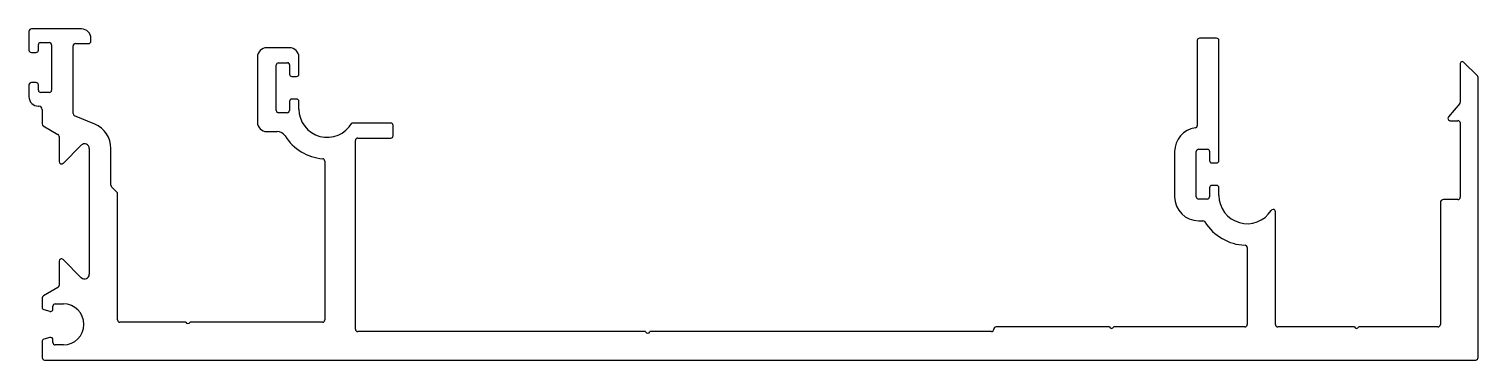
# Model space of a CAD drawing. Header units: inches. Extents: x -85 to 69, y 0 to 36.
import ezdxf

# ---------------------------------------------------------------- set-up
doc = ezdxf.new("R2010")
doc.units = ezdxf.units.IN
doc.header["$MEASUREMENT"] = 0
doc.layers.add('1', color=7, linetype='Continuous')
doc.layers.add('CLIP', color=7, linetype='Continuous')

msp = doc.modelspace()

# ---------------------------------------------------------------- linework, layer by layer
at = {"layer": '1', "color": 7, "linetype": 'Continuous'}
for centre, start, end in [((-81.87, 24.21), 0, 60), ((-83.17, 7.06), 120, 180), ((-75.17, 4.73), 180, 270)]:
    msp.add_arc(centre, 0.254, start, end, dxfattribs=at)
at = {"layer": 'CLIP', "color": 7, "linetype": 'Continuous'}
for p, q in [((-79.24, 35.62), (-84.57, 35.62)), ((-84.82, 35.37), (-84.82, 33.37)), ((-83.82, 33.37), (-83.82, 33.97)), ((-83.62, 34.17), (-82.67, 34.17)), ((-82.42, 33.92), (-82.42, 29.12)), ((-79.89, 34.06), (-78.49, 34.06)), ((-78.24, 34.31), (-78.24, 34.62)), ((39.18, 34.39), (39.18, 25.37)), ((41.23, 34.64), (39.43, 34.64)), ((41.48, 21.65), (41.48, 34.39)), ((-84.57, 33.12), (-84.07, 33.12)), ((-80.14, 26.63), (-80.14, 33.81)), ((-60.57, 32.62), (-60.57, 25.72)), ((-57.17, 33.62), (-59.57, 33.62)), ((-56.17, 30.82), (-56.17, 32.62)), ((-58.57, 26.97), (-58.57, 31.77)), ((-58.32, 32.02), (-57.37, 32.02)), ((-57.17, 31.82), (-57.17, 30.82)), ((67.1, 31.95), (67.1, 27.88)), ((68.91, 30.63), (67.44, 32.1)), ((-84.82, 29.67), (-84.82, 28.42)), ((-84.07, 29.92), (-84.57, 29.92)), ((-83.82, 29.12), (-83.82, 29.67)), ((-56.92, 30.57), (-56.42, 30.57)), ((68.98, 0.72), (68.98, 30.46)), ((-82.67, 28.87), (-83.57, 28.87)), ((-57.17, 27.92), (-57.17, 26.97)), ((-56.42, 28.17), (-56.92, 28.17)), ((-56.17, 27.11), (-56.17, 27.92)), ((67.04, 27.72), (65.84, 26.29)), ((-83.82, 27.42), (-83.77, 27.42)), ((-83.42, 27.07), (-83.42, 25.54)), ((-77.84, 25.5), (-79.99, 26.39)), ((-57.42, 26.72), (-58.32, 26.72)), ((-83.3, 25.32), (-81.75, 24.43)), ((-59.57, 24.72), (-58.48, 24.72)), ((-46.42, 25.63), (-50.56, 25.63)), ((-46.17, 24.28), (-46.17, 25.38)), ((66.04, 25.88), (66.85, 25.88)), ((67.1, 25.63), (67.1, 17.75)), ((-81.62, 24.21), (-81.62, 21.53)), ((-81.19, 21.35), (-79.27, 23.27)), ((-50.17, 3.73), (-50.17, 23.78)), ((-49.92, 24.03), (-46.42, 24.03)), ((-78.42, 22.92), (-78.42, 9.57)), ((-76.12, 19.03), (-76.12, 22.92)), ((-53.42, 21.59), (-53.42, 4.73)), ((36.78, 22.6), (36.78, 17.8)), ((39.08, 17.8), (39.08, 22.6)), ((39.33, 22.85), (40.28, 22.85)), ((40.48, 22.65), (40.48, 21.65)), ((40.73, 21.4), (41.23, 21.4)), ((-75.49, 18.3), (-76.05, 18.86)), ((40.48, 18.75), (40.48, 17.8)), ((41.23, 19), (40.73, 19)), ((41.48, 17.94), (41.48, 18.75)), ((-75.42, 4.73), (-75.42, 18.13)), ((40.23, 17.55), (39.33, 17.55)), ((64.98, 17.15), (64.98, 4.23)), ((66.85, 17.5), (65.33, 17.5)), ((47.48, 4.23), (47.48, 16.21)), ((39.33, 15.25), (39.77, 15.25)), ((44.48, 12.41), (44.48, 4.23)), ((-81.62, 10.96), (-81.62, 8.39)), ((-79.27, 9.21), (-81.19, 11.13)), ((-81.75, 8.17), (-83.29, 7.28)), ((-83.42, 7.06), (-83.42, 6.06)), ((-82.28, 5.88), (-82.28, 6.18)), ((-82.03, 6.43), (-81.17, 6.43)), ((-83.24, 5.82), (-82.61, 5.64)), ((-68.18, 4.48), (-75.17, 4.48)), ((-53.67, 4.48), (-67.72, 4.48)), ((-19.37, 3.48), (-49.92, 3.48)), ((17.33, 3.48), (-18.92, 3.48)), ((29.85, 3.98), (17.83, 3.98)), ((44.23, 3.98), (30.31, 3.98)), ((55.87, 3.98), (47.73, 3.98)), ((64.73, 3.98), (56.32, 3.98)), ((-83.42, 2.44), (-83.42, 0.72)), ((-82.61, 2.86), (-83.24, 2.68)), ((-82.28, 2.32), (-82.28, 2.62)), ((-81.17, 2.07), (-82.03, 2.07)), ((-83.17, 0.47), (68.73, 0.47))]:
    msp.add_line(p, q, dxfattribs=at)
for centre, radius, start, end in [((-84.57, 35.37), 0.25, 90, 180), ((-79.24, 34.62), 1, 360, 90), ((-83.62, 33.97), 0.2, 90, 180), ((-82.67, 33.92), 0.25, 0, 90), ((-79.89, 33.81), 0.25, 90, 180), ((-78.49, 34.31), 0.25, 270, 0), ((39.43, 34.39), 0.25, 90, 180), ((41.23, 34.39), 0.25, 0, 90), ((-84.57, 33.37), 0.25, 180, 270), ((-84.07, 33.37), 0.25, 270, 0), ((-59.57, 32.62), 1, 90, 180), ((-57.17, 32.62), 1, 0, 90), ((-58.32, 31.77), 0.25, 90, 180), ((-57.37, 31.82), 0.2, 0, 90), ((-56.92, 30.82), 0.25, 180, 270), ((-56.42, 30.82), 0.25, 270, 0), ((67.3, 31.95), 0.2, 90, 180), ((67.3, 31.95), 0.2, 44.9999, 90), ((-84.57, 29.67), 0.25, 90, 180), ((-84.07, 29.67), 0.25, 0, 90), ((68.73, 30.46), 0.25, 0, 45), ((-83.82, 28.42), 1, 180, 270), ((-83.57, 29.12), 0.25, 180, 270), ((-82.67, 29.12), 0.25, 270, 0), ((-56.92, 27.92), 0.25, 90, 180), ((-56.42, 27.92), 0.25, 360, 90), ((66.85, 27.88), 0.254, 320, 0), ((-83.77, 27.07), 0.35, 0, 90), ((-79.89, 26.63), 0.25, 180, 247.3784), ((-58.32, 26.97), 0.25, 180, 270), ((-57.42, 26.97), 0.25, 270, 0), ((-53.17, 27.11), 3, 180, 330.3901), ((66.04, 26.13), 0.25, 140, 180), ((-83.17, 25.54), 0.25, 180, 240), ((-78.92, 22.92), 2.8, 360, 67.3784), ((-59.57, 25.72), 1, 180, 270), ((-58.48, 23.72), 1, 32.5551, 90), ((-46.42, 25.38), 0.25, 0, 90), ((39.33, 22.6), 2.55, 98.2134, 180), ((38.93, 25.37), 0.25, 278.2134, 0), ((66.04, 26.13), 0.25, 180, 270), ((66.85, 25.63), 0.254, 0, 90), ((-78.92, 22.92), 0.5, 360, 135), ((-53.17, 27.11), 5.3, 212.5551, 264.8311), ((-49.92, 23.78), 0.25, 90, 180), ((-46.42, 24.28), 0.25, 270, 0), ((-53.67, 21.59), 0.25, 0.0765, 84.9076), ((39.33, 22.6), 0.25, 90, 180), ((40.28, 22.65), 0.2, 360, 90), ((40.73, 21.65), 0.25, 180, 270), ((41.23, 21.65), 0.25, 270, 0), ((-81.37, 21.53), 0.25, 180, 315), ((-75.87, 19.03), 0.25, 180, 225), ((40.73, 18.75), 0.25, 90, 180), ((41.23, 18.75), 0.25, 0, 90), ((-75.67, 18.13), 0.25, 0, 45), ((39.33, 17.8), 2.55, 180, 270), ((39.33, 17.8), 0.25, 180, 270), ((40.23, 17.8), 0.25, 270, 0), ((44.48, 17.94), 3, 180, 327.7939), ((65.33, 17.15), 0.35, 90, 180), ((66.85, 17.75), 0.25, 270, 0), ((47.23, 16.21), 0.25, 90, 147.7939), ((47.23, 16.21), 0.25, 0.0038, 90.0038), ((39.77, 15), 0.25, 31.9884, 90), ((44.43, 17.89), 5.23, 211.8125, 268.0505), ((44.23, 12.41), 0.25, 0, 84.8311), ((-81.37, 10.96), 0.25, 45, 180), ((-78.92, 9.57), 0.5, 225, 0), ((-81.87, 8.39), 0.25, 300, 0), ((-82.03, 6.18), 0.25, 90, 180), ((-81.17, 4.25), 2.18, 270, 90), ((-83.17, 6.06), 0.254, 180, 253.8557), ((-82.53, 5.88), 0.254, 253.8557, 0), ((-53.67, 4.73), 0.25, 270, 0), ((-67.95, 4.58), 0.25, 204.4698, 335.5302), ((-49.92, 3.73), 0.25, 180, 270), ((-19.14, 3.58), 0.25, 204.4698, 335.5302), ((17.33, 3.73), 0.25, 270, 0), ((17.83, 3.73), 0.25, 90, 180), ((30.08, 4.08), 0.25, 204.4698, 335.5302), ((44.23, 4.23), 0.25, 270, 0), ((47.73, 4.23), 0.25, 180, 270), ((56.09, 4.08), 0.25, 204.4698, 335.5302), ((64.73, 4.23), 0.25, 270, 0), ((-83.17, 2.44), 0.254, 106.1443, 180), ((-82.53, 2.62), 0.254, 0, 106.1443), ((-82.03, 2.32), 0.25, 180, 270), ((-83.17, 0.72), 0.25, 180, 270), ((68.73, 0.72), 0.25, 270, 0)]:
    msp.add_arc(centre, radius, start, end, dxfattribs=at)

doc.saveas('drawing.dxf')
